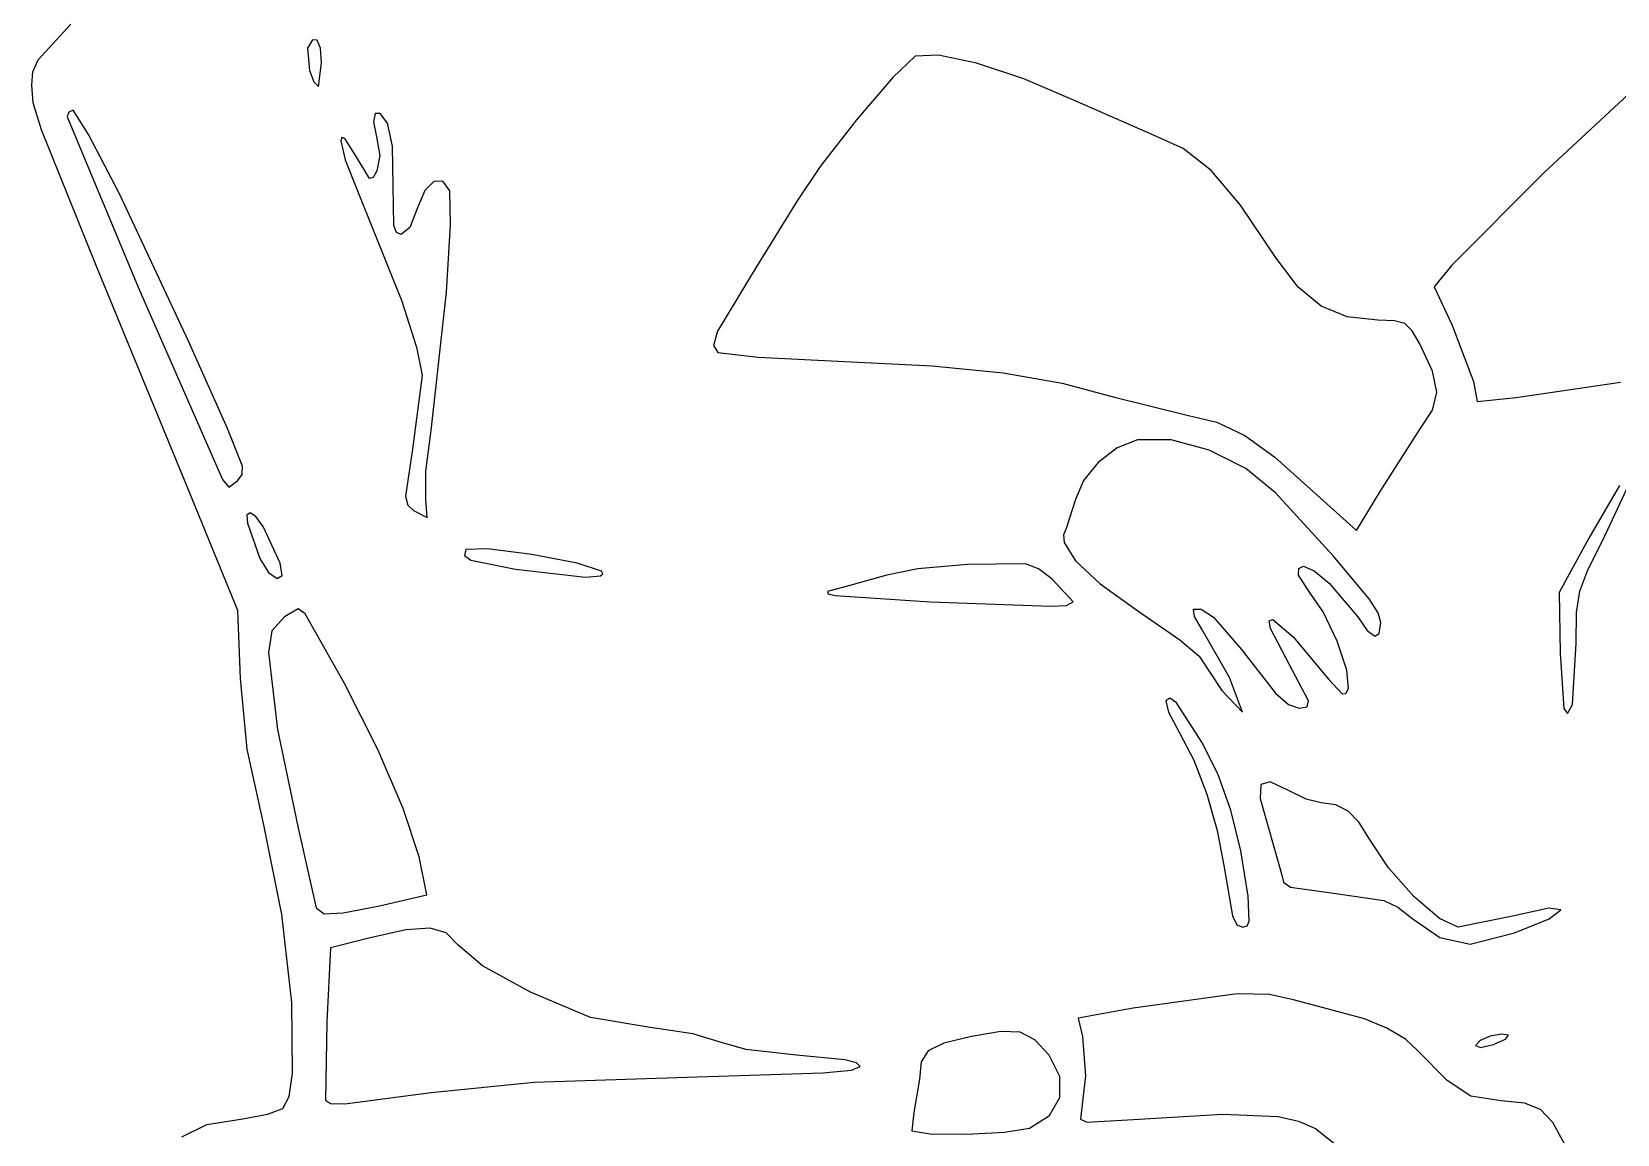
# Model space of a CAD drawing. Extents: x 6 to 228, y 8 to 194.
# Drawn here: x 11.9 to 83.4, y 77 to 126.7 of the extents above; entities that cross this region are included whole.
import ezdxf

# ---------------------------------------------------------------- set-up
doc = ezdxf.new("R2010")
doc.units = 0

msp = doc.modelspace()

# ---------------------------------------------------------------- linework, layer by layer
at = {"layer": 'Layer 1'}
for p, q in [((12.221395, 125.417069), (13.684885, 127.031324)), ((24.585009, 126.315597), (24.363584, 125.949041)), ((24.363584, 125.949041), (24.451217, 124.933027)), ((24.788121, 126.301499), (24.585009, 126.315597)), ((24.936615, 125.945013), (24.788121, 126.301499)), ((24.994181, 125.284408), (24.936615, 125.945013)), ((86.533245, 126.336941), (80.06274, 120.323585)), ((11.983604, 124.87182), (12.221395, 125.417069)), ((24.854261, 124.217286), (24.994181, 125.284408)), ((24.994181, 125.284408), (24.994181, 125.284408)), ((51.744677, 125.578308), (50.732665, 124.625012)), ((52.786641, 125.633636), (51.744677, 125.578308)), ((54.496817, 125.272902), (52.786641, 125.633636)), ((56.632739, 124.563564), (54.496817, 125.272902)), ((11.928737, 124.271086), (11.983604, 124.87182)), ((24.451217, 124.933027), (24.643361, 124.431572)), ((24.643361, 124.431572), (24.854261, 124.217286)), ((50.732665, 124.625012), (49.096335, 122.718831)), ((58.951944, 123.57308), (56.632739, 124.563564)), ((12.00156, 123.479049), (11.928737, 124.271086)), ((12.366891, 122.26083), (12.00156, 123.479049)), ((13.60651, 123.061232), (13.528588, 122.847416)), ((13.793859, 123.150164), (13.60651, 123.061232)), ((14.492932, 122.051628), (13.793859, 123.150164)), ((27.407349, 122.994696), (27.333066, 122.62865)), ((27.634003, 122.99141), (27.407349, 122.994696)), ((27.962079, 122.557379), (27.634003, 122.99141)), ((62.348138, 122.0763), (58.951944, 123.57308)), ((14.856261, 116.080481), (12.366891, 122.26083)), ((13.528588, 122.847416), (16.774668, 115.067101)), ((27.333066, 122.62865), (27.462105, 121.954691)), ((28.184416, 121.522126), (27.962079, 122.557379)), ((49.096335, 122.718831), (47.452994, 120.61461)), ((15.89213, 119.353697), (14.492932, 122.051628)), ((25.902666, 121.921983), (25.861059, 121.761281)), ((25.861059, 121.761281), (26.052117, 120.904024)), ((26.036274, 121.868903), (25.902666, 121.921983)), ((26.581227, 121.015918), (26.036274, 121.868903)), ((27.462105, 121.954691), (27.611491, 121.1052)), ((28.223904, 119.748715), (28.184416, 121.522126)), ((63.815353, 121.415451), (62.348138, 122.0763)), ((26.052117, 120.904024), (26.605985, 119.508101)), ((27.156246, 120.070731), (26.581227, 121.015918)), ((27.611491, 121.1052), (27.476626, 120.420965)), ((65.080269, 120.428374), (63.815353, 121.415451)), ((27.311791, 120.108157), (27.156246, 120.070731)), ((27.476626, 120.420965), (27.311791, 120.108157)), ((47.452994, 120.61461), (46.419948, 119.067193)), ((66.394545, 118.866349), (65.080269, 120.428374)), ((80.06274, 120.323585), (75.918212, 116.168308)), ((18.997406, 112.745723), (15.89213, 119.353697)), ((26.605985, 119.508101), (28.608476, 114.544469)), ((28.247098, 117.953907), (28.223904, 119.748715)), ((29.637615, 119.522302), (29.316773, 118.748285)), ((30.042992, 119.937908), (29.637615, 119.522302)), ((30.449916, 119.951277), (30.042992, 119.937908)), ((30.775396, 119.518582), (30.449916, 119.951277)), ((30.80497, 117.976295), (30.775396, 119.518582)), ((29.316773, 118.748285), (28.97059, 117.856442)), ((46.419948, 119.067193), (44.57339, 116.06861)), ((68.009841, 116.480652), (66.394545, 118.866349)), ((28.364927, 117.631294), (28.247098, 117.953907)), ((30.615749, 114.942111), (30.80497, 117.976295)), ((28.576674, 117.547774), (28.364927, 117.631294)), ((28.97059, 117.856442), (28.576674, 117.547774)), ((68.993741, 115.179691), (68.009841, 116.480652)), ((18.810992, 106.476382), (14.856261, 116.080481)), ((44.57339, 116.06861), (42.83356, 113.183725)), ((75.918212, 116.168308), (75.12777, 115.184194)), ((16.774668, 115.067101), (20.52313, 106.511956)), ((70.029135, 114.312699), (68.993741, 115.179691)), ((75.12777, 115.184194), (75.925237, 113.498094)), ((28.608476, 114.544469), (29.273895, 112.473871)), ((29.922069, 108.716564), (30.615749, 114.942111)), ((71.198124, 113.829384), (70.029135, 114.312699)), ((72.582809, 113.679455), (71.198124, 113.829384)), ((73.33965, 113.656865), (72.582809, 113.679455)), ((73.803863, 113.530289), (73.33965, 113.656865)), ((42.83356, 113.183725), (42.655367, 112.542947)), ((74.132483, 113.211515), (73.803863, 113.530289)), ((74.482545, 112.612334), (74.132483, 113.211515)), ((75.925237, 113.498094), (76.890812, 110.917606)), ((20.745102, 108.806719), (18.997406, 112.745723)), ((29.273895, 112.473871), (29.527091, 111.212289)), ((42.655367, 112.542947), (42.842047, 112.222754)), ((42.842047, 112.222754), (44.667014, 112.015438)), ((75.049707, 111.391712), (74.482545, 112.612334)), ((44.667014, 112.015438), (48.559686, 111.823096)), ((48.559686, 111.823096), (52.510921, 111.625958)), ((52.510921, 111.625958), (55.700344, 111.312693)), ((29.527091, 111.212289), (29.085913, 107.875098)), ((55.700344, 111.312693), (58.360559, 110.852548)), ((58.360559, 110.852548), (60.724169, 110.214768)), ((75.239669, 110.444784), (75.049707, 111.391712)), ((76.890812, 110.917606), (77.058921, 110.023219)), ((78.82395, 110.200643), (83.522035, 110.898122)), ((60.724169, 110.214768), (64.057191, 109.396016)), ((75.052678, 109.62436), (75.239669, 110.444784)), ((77.058921, 110.023219), (78.82395, 110.200643)), ((64.057191, 109.396016), (65.335737, 109.095978)), ((74.488983, 108.783253), (75.052678, 109.62436)), ((21.428708, 107.104389), (20.745102, 108.806719)), ((20.745102, 108.806719), (20.745102, 108.806719)), ((29.691647, 106.879744), (29.922069, 108.716564)), ((65.335737, 109.095978), (66.588374, 108.496194)), ((72.698599, 105.969119), (74.488983, 108.783253)), ((60.846582, 107.933805), (59.990697, 107.277732)), ((61.754077, 108.295669), (60.846582, 107.933805)), ((63.27733, 108.292252), (61.754077, 108.295669)), ((64.990502, 107.827405), (63.27733, 108.292252)), ((66.588374, 108.496194), (67.944558, 107.51838)), ((29.085913, 107.875098), (28.775233, 105.749411)), ((59.990697, 107.277732), (59.319537, 106.456249)), ((66.640376, 106.998537), (64.990502, 107.827405)), ((67.944558, 107.51838), (69.533747, 106.084249)), ((21.21942, 100.607213), (18.810992, 106.476382)), ((20.52313, 106.511956), (20.806545, 106.158387)), ((21.207053, 106.441265), (21.414769, 106.726234)), ((21.414769, 106.726234), (21.428708, 107.104389)), ((29.690667, 105.609345), (29.691647, 106.879744)), ((67.973733, 105.903056), (66.640376, 106.998537)), ((20.806545, 106.158387), (21.207053, 106.441265)), ((28.775233, 105.749411), (28.869909, 105.355618)), ((59.319537, 106.456249), (58.966216, 105.598158)), ((70.573488, 103.067762), (67.973733, 105.903056)), ((69.533747, 106.084249), (71.633103, 104.209734)), ((71.633103, 104.209734), (72.698599, 105.969119)), ((72.698599, 105.969119), (72.698599, 105.969119)), ((83.483987, 106.2314), (82.090858, 103.868528)), ((82.72211, 103.765658), (83.922001, 106.341429)), ((28.869909, 105.355618), (29.136876, 105.102361)), ((29.136876, 105.102361), (29.742271, 104.800044)), ((29.742271, 104.800044), (29.690667, 105.609345)), ((29.690667, 105.609345), (29.690667, 105.609345)), ((58.966216, 105.598158), (58.539515, 104.294607)), ((21.769664, 105.009089), (21.629318, 104.897285)), ((21.629318, 104.897285), (21.651411, 104.538648)), ((21.651411, 104.538648), (22.212778, 102.941543)), ((22.031071, 104.833026), (21.769664, 105.009089)), ((22.371945, 104.350768), (22.031071, 104.833026)), ((23.127001, 102.743268), (22.371945, 104.350768)), ((58.539515, 104.294607), (58.41584, 104.011645)), ((58.41584, 104.011645), (58.446541, 103.673337)), ((58.446541, 103.673337), (58.964307, 102.838429)), ((82.090858, 103.868528), (80.763895, 101.407555)), ((82.045456, 102.434274), (82.72211, 103.765658)), ((22.212778, 102.941543), (22.594856, 102.314887)), ((31.487564, 103.344723), (31.430977, 103.08194)), ((31.430977, 103.08194), (31.712188, 102.876797)), ((32.466337, 103.378756), (31.487564, 103.344723)), ((34.464912, 103.124538), (32.466337, 103.378756)), ((36.50299, 102.73774), (34.464912, 103.124538)), ((72.202523, 101.133495), (70.573488, 103.067762)), ((22.594856, 102.314887), (22.982628, 102.049524)), ((22.982628, 102.049524), (23.214031, 102.180601)), ((23.214031, 102.180601), (23.127001, 102.743268)), ((23.127001, 102.743268), (23.127001, 102.743268)), ((31.712188, 102.876797), (33.726275, 102.467746)), ((33.726275, 102.467746), (36.880113, 102.11195)), ((37.600269, 102.374034), (36.50299, 102.73774)), ((37.558628, 102.165413), (37.660836, 102.250286)), ((37.660836, 102.250286), (37.600269, 102.374034)), ((37.600269, 102.374034), (37.600269, 102.374034)), ((50.458463, 102.19979), (48.631388, 101.68058)), ((51.858249, 102.483211), (50.458463, 102.19979)), ((54.100391, 102.679921), (51.858249, 102.483211)), ((56.706577, 102.699152), (54.100391, 102.679921)), ((57.301995, 102.479445), (56.706577, 102.699152)), ((57.900037, 102.025097), (57.301995, 102.479445)), ((58.964307, 102.838429), (60.079278, 101.805367)), ((69.009517, 102.198586), (69.023193, 102.491455)), ((69.503135, 101.425855), (69.009517, 102.198586)), ((69.023193, 102.491455), (69.236246, 102.608067)), ((69.236246, 102.608067), (69.713079, 102.386706)), ((69.713079, 102.386706), (70.388644, 101.827862)), ((81.687347, 101.479034), (82.045456, 102.434274)), ((36.880113, 102.11195), (37.558628, 102.165413)), ((48.631388, 101.68058), (47.793824, 101.458734)), ((47.793824, 101.458734), (47.815187, 101.36126)), ((58.857679, 100.987962), (57.900037, 102.025097)), ((60.079278, 101.805367), (61.77792, 100.589639)), ((70.388644, 101.827862), (71.663439, 100.329167)), ((81.546648, 100.509723), (81.687347, 101.479034)), ((47.815187, 101.36126), (48.132968, 101.272209)), ((48.132968, 101.272209), (52.413083, 100.992071)), ((52.413083, 100.992071), (57.857771, 100.791986)), ((57.857771, 100.791986), (58.563956, 100.828357)), ((58.563956, 100.828357), (58.857679, 100.987962)), ((58.857679, 100.987962), (58.857679, 100.987962)), ((70.125566, 100.545378), (69.503135, 101.425855)), ((72.595025, 100.500411), (72.202523, 101.133495)), ((80.763895, 101.407555), (80.809756, 98.673305)), ((21.340227, 97.539237), (21.21942, 100.607213)), ((23.318039, 100.322908), (22.751646, 99.68965)), ((23.936888, 100.67395), (23.318039, 100.322908)), ((24.252328, 100.456297), (23.936888, 100.67395)), ((26.02539, 97.31121), (24.252328, 100.456297)), ((61.77792, 100.589639), (63.669959, 99.277557)), ((64.286424, 100.65871), (64.632673, 100.659385)), ((64.33275, 100.329809), (64.286424, 100.65871)), ((64.660512, 99.755537), (64.33275, 100.329809)), ((64.632673, 100.659385), (65.178833, 100.297434)), ((65.178833, 100.297434), (66.450972, 98.838724)), ((67.694487, 100.144721), (67.853515, 100.192361)), ((67.753912, 99.798611), (67.694487, 100.144721)), ((67.853515, 100.192361), (68.76495, 99.415704)), ((70.751098, 99.222154), (70.125566, 100.545378)), ((71.663439, 100.329167), (72.111901, 99.700867)), ((72.723048, 100.066478), (72.595025, 100.500411)), ((72.651783, 99.567023), (72.723048, 100.066478)), ((81.522223, 99.136127), (81.546648, 100.509723)), ((22.751646, 99.68965), (22.602784, 98.707998)), ((65.907418, 97.579406), (64.660512, 99.755537)), ((68.590101, 98.187507), (67.753912, 99.798611)), ((68.76495, 99.415704), (70.36426, 97.515587)), ((72.111901, 99.700867), (72.444708, 99.445986)), ((72.444708, 99.445986), (72.651783, 99.567023)), ((22.602784, 98.707998), (23.002502, 95.233461)), ((63.669959, 99.277557), (64.534917, 98.538016)), ((66.450972, 98.838724), (67.972244, 96.875893)), ((71.193069, 97.915958), (70.751098, 99.222154)), ((80.809756, 98.673305), (80.967916, 96.190576)), ((81.360374, 96.360544), (81.522223, 99.136127)), ((64.534917, 98.538016), (65.559445, 96.995867)), ((69.465734, 96.530232), (68.590101, 98.187507)), ((71.264817, 97.086567), (71.193069, 97.915958)), ((21.633398, 94.358725), (21.340227, 97.539237)), ((27.519603, 94.333636), (26.02539, 97.31121)), ((66.49453, 96.020599), (65.907418, 97.579406)), ((65.907418, 97.579406), (65.907418, 97.579406)), ((70.36426, 97.515587), (70.983429, 96.844535)), ((63.220483, 96.659141), (63.027851, 96.532381)), ((63.027851, 96.532381), (63.157027, 96.021809)), ((63.509515, 96.444627), (63.220483, 96.659141)), ((65.559445, 96.995867), (66.49453, 96.020599)), ((67.972244, 96.875893), (68.567294, 96.3745)), ((69.400995, 96.265228), (69.465734, 96.530232)), ((70.983429, 96.844535), (71.139944, 96.863993)), ((71.139944, 96.863993), (71.264817, 97.086567)), ((63.157027, 96.021809), (63.654282, 95.096485)), ((64.65312, 94.67616), (63.509515, 96.444627)), ((68.567294, 96.3745), (69.039949, 96.205334)), ((69.039949, 96.205334), (69.400995, 96.265228)), ((80.967916, 96.190576), (81.130242, 95.963362)), ((81.130242, 95.963362), (81.360374, 96.360544)), ((81.360374, 96.360544), (81.360374, 96.360544)), ((23.002502, 95.233461), (23.920714, 90.869725)), ((63.654282, 95.096485), (64.290582, 93.858536)), ((22.399069, 90.869725), (21.633398, 94.358725)), ((28.662691, 91.677956), (27.519603, 94.333636)), ((65.371633, 93.243536), (64.65312, 94.67616)), ((64.290582, 93.858536), (64.875735, 92.328548)), ((65.957705, 91.611776), (65.371633, 93.243536)), ((67.733276, 92.883673), (67.321116, 92.768292)), ((68.535395, 92.504235), (67.733276, 92.883673)), ((64.875735, 92.328548), (65.349248, 90.687709)), ((67.321116, 92.768292), (67.285433, 92.135567)), ((69.355571, 92.103516), (68.535395, 92.504235)), ((29.382379, 89.498548), (28.662691, 91.677956)), ((66.412521, 89.776931), (65.957705, 91.611776)), ((67.285433, 92.135567), (67.612743, 90.962977)), ((70.038973, 91.936847), (69.355571, 92.103516)), ((70.693048, 91.844098), (70.038973, 91.936847)), ((71.255796, 91.553399), (70.693048, 91.844098)), ((71.752, 91.046073), (71.255796, 91.553399)), ((23.198456, 86.910709), (22.399069, 90.869725)), ((23.920714, 90.869725), (24.599618, 87.868444)), ((67.612743, 90.962977), (68.239476, 88.735481)), ((72.206445, 90.303443), (71.752, 91.046073)), ((65.349248, 90.687709), (65.650626, 89.117204)), ((73.064379, 89.007112), (72.206445, 90.303443)), ((29.731744, 87.785727), (29.382379, 89.498548)), ((66.737267, 87.735052), (66.412521, 89.776931)), ((65.650626, 89.117204), (66.039809, 86.837474)), ((68.239476, 88.735481), (68.338768, 88.358116)), ((74.214973, 87.717903), (73.064379, 89.007112)), ((68.338768, 88.358116), (68.648815, 88.13315)), ((68.648815, 88.13315), (70.695377, 87.856004)), ((24.599618, 87.868444), (24.746215, 87.20766)), ((24.746215, 87.20766), (25.108918, 86.927203)), ((25.968361, 86.973244), (27.605179, 87.291954)), ((27.605179, 87.291954), (29.731744, 87.785727)), ((27.605179, 87.291954), (27.605179, 87.291954)), ((66.796465, 86.604337), (66.737267, 87.735052)), ((66.737267, 87.735052), (66.737267, 87.735052)), ((70.695377, 87.856004), (72.860409, 87.534086)), ((72.860409, 87.534086), (73.486758, 87.233617)), ((73.486758, 87.233617), (74.126146, 86.736665)), ((75.362256, 86.729218), (74.214973, 87.717903)), ((80.299519, 87.190934), (78.724421, 86.849622)), ((80.828433, 87.113193), (80.299519, 87.190934)), ((23.642756, 82.935487), (23.198456, 86.910709)), ((25.108918, 86.927203), (25.968361, 86.973244)), ((66.039809, 86.837474), (66.240084, 86.436127)), ((66.698912, 86.391893), (66.796465, 86.604337)), ((74.126146, 86.736665), (75.383625, 85.875328)), ((76.210253, 86.334456), (75.362256, 86.729218)), ((78.724421, 86.849622), (76.210253, 86.334456)), ((78.74015, 86.073753), (80.309273, 86.709699)), ((80.309273, 86.709699), (80.828433, 87.113193)), ((27.127315, 85.841456), (25.394144, 85.400724)), ((28.788649, 86.212785), (27.127315, 85.841456)), ((29.881517, 86.294981), (28.788649, 86.212785)), ((30.597406, 86.073276), (29.881517, 86.294981)), ((31.127804, 85.5329), (30.597406, 86.073276)), ((66.240084, 86.436127), (66.503175, 86.334456)), ((66.503175, 86.334456), (66.698912, 86.391893)), ((75.383625, 85.875328), (76.74759, 85.570447)), ((76.74759, 85.570447), (78.74015, 86.073753)), ((78.74015, 86.073753), (78.74015, 86.073753)), ((25.394144, 85.400724), (25.221805, 82.065966)), ((32.242695, 84.59872), (31.127804, 85.5329)), ((34.412324, 83.407611), (32.242695, 84.59872)), ((23.677874, 79.751847), (23.642756, 82.935487)), ((37.103765, 82.263813), (34.412324, 83.407611)), ((66.24307, 83.327337), (61.568059, 82.680246)), ((67.698927, 83.303671), (66.24307, 83.327337)), ((68.78885, 83.060204), (67.698927, 83.303671)), ((70.977475, 82.467656), (68.78885, 83.060204)), ((39.706319, 81.827283), (37.103765, 82.263813)), ((61.568059, 82.680246), (59.07893, 82.226342)), ((59.07893, 82.226342), (59.272351, 81.412509)), ((71.990038, 82.203231), (70.977475, 82.467656)), ((72.986073, 81.787824), (71.990038, 82.203231)), ((25.221805, 82.065966), (25.170882, 78.531125)), ((41.718873, 81.527254), (39.706319, 81.827283)), ((42.906507, 81.164074), (41.718873, 81.527254)), ((55.593137, 81.629255), (54.284321, 81.40849)), ((56.474541, 81.595062), (55.593137, 81.629255)), ((57.132363, 81.256556), (56.474541, 81.595062)), ((73.826425, 81.290591), (72.986073, 81.787824)), ((78.159432, 81.519009), (77.656279, 81.417622)), ((78.481874, 81.461901), (78.159432, 81.519009)), ((78.337898, 81.2835), (78.481874, 81.461901)), ((78.481874, 81.461901), (78.481874, 81.461901)), ((44.108242, 80.81475), (42.906507, 81.164074)), ((46.392663, 80.572082), (44.108242, 80.81475)), ((52.324639, 80.761487), (52.00554, 80.261572)), ((53.034767, 81.103337), (52.324639, 80.761487)), ((54.284321, 81.40849), (53.034767, 81.103337)), ((57.770435, 80.564383), (57.132363, 81.256556)), ((59.272351, 81.412509), (59.416816, 79.637391)), ((74.371939, 80.78069), (73.826425, 81.290591)), ((75.711273, 79.425676), (74.371939, 80.78069)), ((77.192783, 81.22481), (76.989313, 81.007641)), ((76.989313, 81.007641), (77.217923, 80.909195)), ((77.656279, 81.417622), (77.192783, 81.22481)), ((77.217923, 80.909195), (77.802853, 81.043568)), ((77.802853, 81.043568), (78.337898, 81.2835)), ((48.5702, 80.352607), (46.392663, 80.572082)), ((49.089995, 80.217099), (48.5702, 80.352607)), ((48.869795, 79.896207), (49.258576, 80.059383)), ((49.258576, 80.059383), (49.089995, 80.217099)), ((52.00554, 80.261572), (51.929075, 79.482225)), ((58.256376, 79.59941), (57.770435, 80.564383)), ((23.525084, 78.709304), (23.677874, 79.751847)), ((29.927053, 78.887117), (34.565276, 79.342235)), ((34.565276, 79.342235), (41.459308, 79.580633)), ((41.459308, 79.580633), (47.571888, 79.770099)), ((47.571888, 79.770099), (48.869795, 79.896207)), ((51.929075, 79.482225), (51.675374, 77.975666)), ((58.251912, 78.658991), (58.256376, 79.59941)), ((59.416816, 79.637391), (59.218847, 77.955408)), ((76.78516, 78.714189), (75.711273, 79.425676)), ((23.249712, 78.167577), (23.525084, 78.709304)), ((26.039913, 78.374747), (29.927053, 78.887117)), ((29.927053, 78.887117), (29.927053, 78.887117)), ((57.78546, 77.848774), (58.251912, 78.658991)), ((78.143975, 78.507567), (76.78516, 78.714189)), ((21.443562, 77.704256), (22.558087, 77.909027)), ((22.558087, 77.909027), (23.249712, 78.167577)), ((25.170882, 78.531125), (25.396335, 78.381931)), ((25.396335, 78.381931), (26.039913, 78.374747)), ((51.675374, 77.975666), (51.586497, 77.157958)), ((59.218847, 77.955408), (59.189599, 77.67487)), ((61.826055, 77.682525), (65.580788, 77.913796)), ((65.580788, 77.913796), (68.09722, 77.796068)), ((79.194667, 78.402926), (78.143975, 78.507567)), ((79.917268, 78.113181), (79.194667, 78.402926)), ((80.471084, 77.529296), (79.917268, 78.113181)), ((18.689528, 76.886052), (19.827356, 77.441808)), ((19.827356, 77.441808), (21.443562, 77.704256)), ((55.769029, 77.093786), (56.885439, 77.274406)), ((56.885439, 77.274406), (57.78546, 77.848774)), ((56.885439, 77.274406), (56.885439, 77.274406)), ((59.189599, 77.67487), (59.47125, 77.550858)), ((59.47125, 77.550858), (61.826055, 77.682525)), ((68.09722, 77.796068), (69.016959, 77.58694)), ((69.016959, 77.58694), (69.778185, 77.267294)), ((69.778185, 77.267294), (71.026514, 76.265428)), ((81.015422, 76.542234), (80.471084, 77.529296)), ((51.586497, 77.157958), (52.420075, 77.02019)), ((52.420075, 77.02019), (54.047413, 77.003924)), ((54.047413, 77.003924), (55.769029, 77.093786))]:
    msp.add_line(p, q, dxfattribs=at)

doc.saveas('drawing.dxf')
